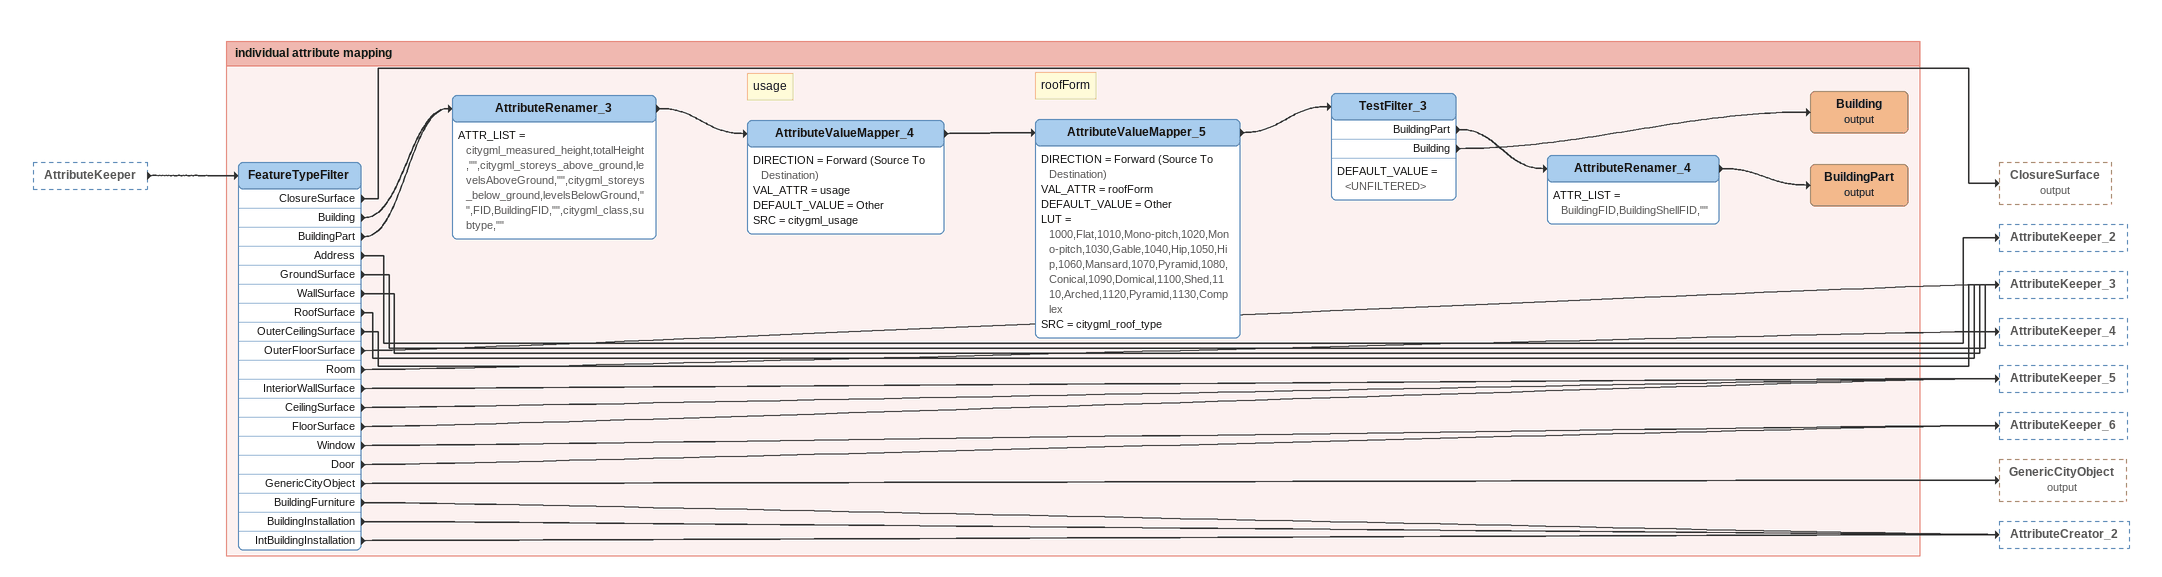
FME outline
AttributeKeeper [outside]
    -> FeatureTypeFilter

Bookmark: individual attribute mapping
FeatureTypeFilter
    ClosureSurface -> ClosureSurface (output)
    Building -> AttributeRenamer_3
    BuildingPart -> AttributeRenamer_3
    Address -> AttributeKeeper_2
    GroundSurface -> AttributeKeeper_3
    WallSurface -> AttributeKeeper_3
    RoofSurface -> AttributeKeeper_3
    OuterCeilingSurface -> AttributeKeeper_3
    OuterFloorSurface -> AttributeKeeper_3
    Room -> AttributeKeeper_4
    InteriorWallSurface -> AttributeKeeper_5
    CeilingSurface -> AttributeKeeper_5
    FloorSurface -> AttributeKeeper_5
    Window -> AttributeKeeper_6
    Door -> AttributeKeeper_6
    GenericCityObject -> GenericCityObject (output)
    BuildingFurniture -> AttributeCreator_2
    BuildingInstallation -> AttributeCreator_2
    IntBuildingInstallation -> AttributeCreator_2
AttributeRenamer_3
    ATTR_LIST = citygml_measured_height,totalHeight,"",citygml_storeys_above_ground,levelsAboveGround,"",citygml_storeys_below_ground,levelsBelowGround,"",FID,BuildingFID,"",citygml_class,subtype,""
    -> AttributeValueMapper_4
Note: usage
AttributeValueMapper_4
    DIRECTION = Forward (Source To Destination)
    VAL_ATTR = usage
    DEFAULT_VALUE = Other
    SRC = citygml_usage
    -> AttributeValueMapper_5
Note: roofForm
AttributeValueMapper_5
    DIRECTION = Forward (Source To Destination)
    VAL_ATTR = roofForm
    DEFAULT_VALUE = Other
    LUT = 1000,Flat,1010,Mono-pitch,1020,Mono-pitch,1030,Gable,1040,Hip,1050,Hip,1060,Mansard,1070,Pyramid,1080,Conical,1090,Domical,1100,Shed,1110,Arched,1120,Pyramid,1130,Complex
    SRC = citygml_roof_type
    -> TestFilter_3
TestFilter_3
    DEFAULT_VALUE = <UNFILTERED>
    BuildingPart -> AttributeRenamer_4
    Building -> Building (output)
Building (output)
AttributeRenamer_4
    ATTR_LIST = BuildingFID,BuildingShellFID,""
    -> BuildingPart (output)
BuildingPart (output)
